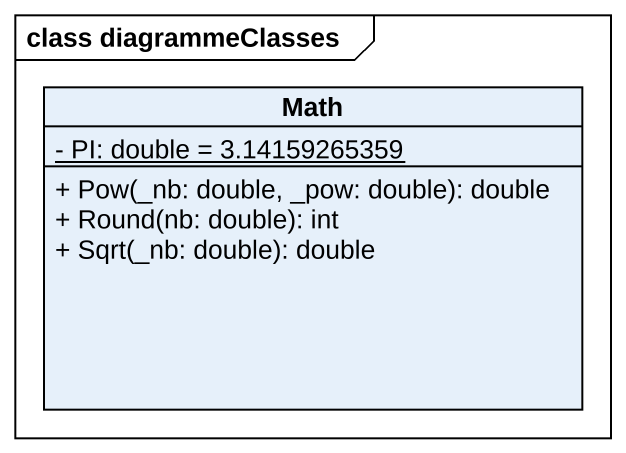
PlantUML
@startuml
mainframe class diagrammeClasses
hide circle
hide empty members
skinparam classAttributeIconSize 0
class Math {
  {static} - PI: double = 3.14159265359
  + Pow(_nb: double, _pow: double): double
  + Round(nb: double): int
  + Sqrt(_nb: double): double
}
@enduml
